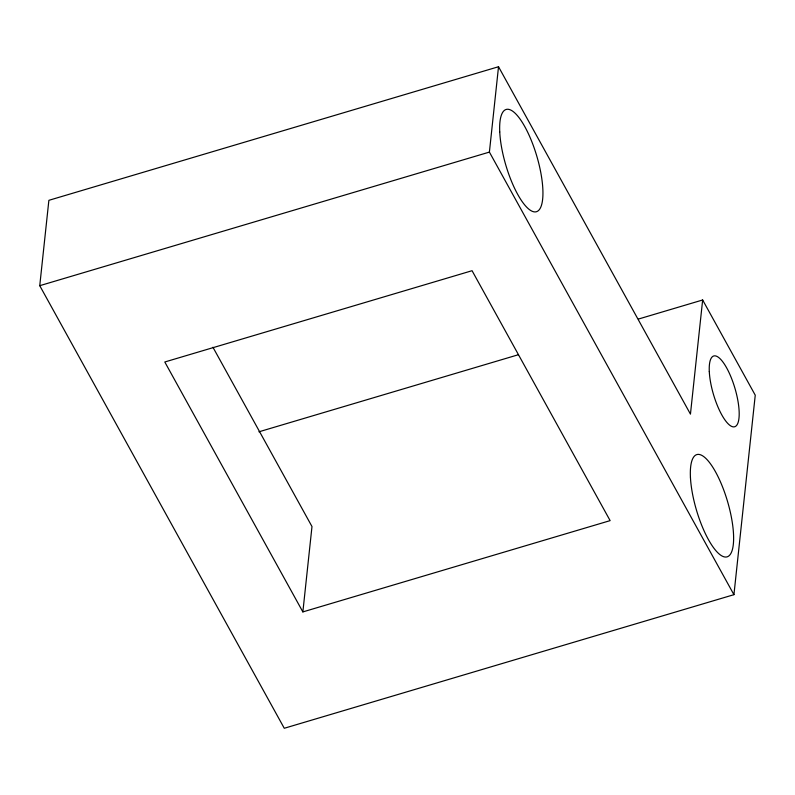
<?xml version="1.0" encoding="UTF-8"?>
<svg xmlns="http://www.w3.org/2000/svg" width="795" height="795" viewBox="0 0 795 795"><rect width="100%" height="100%" fill="white"/><g stroke="black" fill="none" stroke-linecap="round" stroke-linejoin="round"><path stroke-width="1.19" d="M702.651 299.983L755.25 395.185L733.934 594.68L284.272 728.27L39.75 285.683L48.873 200.32L498.525 66.73L690.448 414.116L702.651 299.983L638.415 319.063M302.865 611.912L164.794 361.993L472.061 270.707L610.133 520.626L302.865 611.912L311.988 526.548L212.941 347.256M733.934 594.68L489.402 152.093L498.525 66.73M39.75 285.683L489.402 152.093M258.941 431.804L518.27 354.759M499.747 131.98A53.315 16.129 73.5 0 0 533.882 211.808A53.315 16.129 73.5 0 0 530.335 138.052A53.315 16.129 73.5 0 0 499.747 131.98M690.428 477.109A53.315 16.129 73.5 0 0 724.563 556.937A53.315 16.129 73.5 0 0 721.015 483.181A53.315 16.129 73.5 0 0 690.428 477.109M709.289 371.553A36.908 11.17 73.5 0 0 732.92 426.816A36.908 11.17 73.5 0 0 730.466 375.757A36.908 11.17 73.5 0 0 709.289 371.553"/></g></svg>
